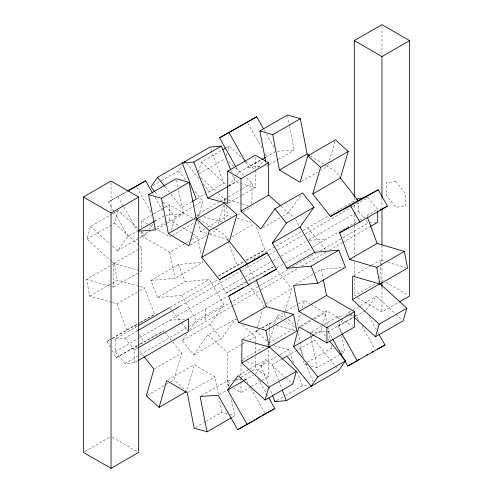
<?xml version="1.0" encoding="UTF-8"?>
<svg xmlns="http://www.w3.org/2000/svg" width="493" height="493" viewBox="0 0 493 493"><rect width="100%" height="100%" fill="white"/><g stroke="black" fill="none" stroke-linecap="round" stroke-linejoin="round"><path stroke-width="0.37" stroke-dasharray="2.46 1.85" d="M112.145 286.673L113.612 287.086L113.883 263.441L112.194 261.925M139.938 271.889L141.257 271.125L141.522 247.48L139.839 245.964M269.443 344.761L269.616 329.503M269.622 328.739L269.683 323.402L273.35 324.443M224.198 220.408L224.481 204.447M224.531 201.409L224.574 199.129L218.411 193.509M251.855 203.683L252.219 183.168L246.056 177.548M380.041 278.379L380.245 266.984M380.294 263.94L380.362 260.144L384.774 261.432M171.558 230.268L175.114 216.994L194.199 205.969M198.605 216.519L202.759 201.033L194.199 190.384M314.645 334.525L321.226 330.723L322.41 326.298M322.607 325.565L326.563 310.812L339.893 318.509M111.634 261.413L86.934 239.111L90.533 226.447L111.591 214.289M86.934 239.111L114.573 223.15L118.178 210.486L137.824 228.228M170.677 381.779L173.967 379.875L181.566 353.148L171.774 340.768M217.228 227.692L216.612 229.855L209.371 234.039M218.251 224.081L223.594 205.298M218.313 394.166L214.942 376.88L194.328 364.672L186.73 391.405L173.967 379.875M198.5 171.81L201.372 162.024L221.776 150.248M226.145 155.85L226.762 153.754M227.988 149.558L229.017 146.07L243.024 158.838M266.83 340.977L256.311 331.382L257.389 327.691M257.605 326.958L262.368 310.726M263.453 307.04L264.1 304.828L249.248 285.878M269.264 342.259L273.806 326.767M274.675 323.821L276.838 316.444L285.398 311.502M262.233 327.962L283.956 315.421L285.034 311.73M285.25 310.997L291.745 288.867L276.893 269.917M328.332 164.175L327.685 166.387L320.444 170.566M329.41 160.484L335.043 141.306M297.125 325.559L300.588 313.758M302.32 307.86L304.483 300.483L310.282 303.965M161.396 180.746L178.509 170.868L182.046 165.833M236.585 319.963L235.451 318.953L221.449 338.87L193.804 354.831L182.318 340.54L186.693 334.316M189.756 329.959L196.319 320.623L223.964 304.662L209.389 279.42L185.14 281.583L157.495 297.544L150.864 280.455L178.509 264.494L202.759 262.325L202.148 259.349M182.318 340.54L209.963 324.579L223.964 304.662M300.785 195.376L288.534 212.803L282.612 216.224M193.804 354.831L207.806 334.913L235.451 318.953M112.429 246.217L117.482 250.783L128.02 236.406L137.233 231.088M139.858 237.86L145.121 234.822L147.321 231.827M149.077 229.43L154.346 222.244M154.784 221.647L155.659 220.451L154.161 217.801M255.282 374.082L265.819 359.711L284.905 376.942M228.709 185.96L236.264 175.89M236.708 175.298L238.932 172.34L261.308 159.418M258.129 167.632L263.022 161.119M341.674 333.089L337.945 326.452L342.832 319.939M345.944 315.791L348.613 312.235L352.563 309.955M366.034 309.9L376.258 296.281L395.306 313.647M113.741 211.244L108.478 201.97L126.911 191.333M108.478 201.97L127.194 191.45M152.836 185.688L160.736 181.128M226.386 147.586L229.017 146.07M112.25 213.907L118.178 210.486M198.999 173.844L225.326 158.647M141.781 227.63L141.781 220.735L152.966 214.276M153.625 213.894L163.497 208.2M164.157 207.818L169.426 204.78L194.088 219.015M154.629 221.326L165.161 215.244L183.143 213.999L178.454 189.953M245.514 161.944L248.497 167.256L261 160.034M266.269 156.996L276.142 151.296L294.198 150.236L289.637 126.233M191.685 201.822L181.744 207.559L170.806 193.952M196.88 198.815L223.964 183.18L210.511 148.516M141.781 231.457L141.781 236.048L150.334 231.112M153.625 229.214L169.426 220.094L179.421 225.862M194.858 205.593L202.759 201.033M228.869 185.953L235.451 182.157L255.362 187.488L255.362 156.7M228.925 186.169L240.109 179.711M117.482 250.783L139.199 238.242M156.817 229.196L166.689 223.495M167.349 223.119L183.143 213.999M268.525 165.056L266.553 166.196L265.049 166.283M269.184 164.674L277.738 159.738M278.397 159.356L294.198 150.236M197.385 216.902L196.972 214.726L220.007 201.427M220.667 201.045L224.617 198.765L241.515 203.714M224.574 199.129L227.865 197.231M228.524 196.849L241.687 189.25M242.346 188.868L252.219 183.168M113.883 263.441L139.55 248.62M140.209 248.244L141.522 247.48M111.745 302.357L89.738 296.108L86.472 279.383L111.486 264.938M112.145 264.562L114.117 263.422L141.257 271.125M171.749 235.765L169.777 236.905L156.447 229.202M172.408 235.383L194.79 222.46M228.376 203.073L241.539 195.468M242.199 195.092L255.362 187.488M198.352 221.986L200.146 231.427L206.727 227.624M207.387 227.248L227.791 215.466L230.73 216.328M89.738 296.108L111.461 283.567M112.121 283.192L117.383 280.147L139.39 286.396M141.781 236.048L169.777 252.219L185.571 243.098M186.231 242.716L188.862 241.194M191.5 239.678L197.422 236.258L201.23 254.881M237.977 214.708L242.587 212.045M243.246 211.663L251.8 206.727M113.612 287.086L139.279 272.265M190.286 245.058L206.74 235.555M301.352 181.584L317.806 172.088M209.698 234.224L227.328 239.388L229.307 238.248M231.938 236.726L253.661 224.186M112.478 302.566L116.878 303.817L139.254 290.895M139.913 290.519L144.523 287.857L154.592 314.435L140.117 322.798M150.864 280.455L175.114 278.286L202.759 262.325M262.861 227.624L281.953 216.606M157.495 297.544L181.744 295.381L209.389 279.42M218.399 275.951L244.725 260.754M218.424 276L245.828 261.037M246.488 260.655L264.92 250.019L256.052 226.299M110.229 347.257L106.895 341.384L111.504 338.722M112.164 338.34L139.217 322.86M112.244 338.451L139.457 323.18M137.744 360.833L134.441 362.737L124.865 363.594L115.288 351.682L115.288 338.913L137.757 325.941M170.147 307.244L217.974 279.63M253.864 258.905L302.388 230.89M303.053 230.508L328.837 215.62M329.497 215.238L355.915 199.985M115.288 338.913L124.865 338.056L137.529 330.748M180.185 306.116L240.837 271.101M241.502 270.719L268.827 254.943M269.492 254.554L277.491 249.939M278.157 249.557L304.816 234.163M305.487 233.774L352.138 206.838M352.803 206.456L368.135 197.607L377.712 209.519L358.559 220.574M115.288 351.682L139.081 337.945M139.741 337.563L244.571 277.041M245.237 276.653L272.481 260.926M273.147 260.544L280.455 256.323M281.121 255.935L307.706 240.59M309.025 239.826L358.559 211.232L358.559 202.715M219.286 280.634L226.269 293.064L247.332 280.899M247.985 280.523L274.108 266.368L247.776 281.565M112.077 350.517L116.151 357.696L139.186 344.391M139.846 344.015L163.849 330.748L140.154 344.428M116.151 357.696L139.494 344.81M134.441 362.737L134.441 349.968L137.744 348.064M189.959 317.917L227.821 296.059M249.754 283.395L251.085 282.625M255.738 279.938L259.725 277.639M277.004 267.662L284.319 263.441M284.979 263.059L312.235 247.32M312.901 246.938L357.9 220.956M124.865 363.594L139.525 355.126M140.197 354.744L258.831 286.248M259.497 285.866L288.159 269.32M292.152 267.009L316.149 253.155M320.148 250.851L342.142 238.15M342.808 237.768L368.135 223.144L364.783 218.972M189.959 330.686L233.14 305.759M233.799 305.37L260.39 290.026M261.056 289.637L298.277 268.149M301.599 266.232L326.859 251.646M329.497 250.124L342.05 242.876M342.709 242.494L369.787 226.866M295.553 284.251L321.226 269.431L343.96 267.397M266.078 303.688L291.745 288.867M154.58 368.727L181.566 353.148M286.051 311.12L297.901 304.28M298.561 303.904L304.483 300.483M168.002 379.875L194.328 364.672M243.357 338.605L259.152 329.484M261.789 327.962L269.683 323.402M256.311 331.382L258.942 329.86M354.036 275.34L371.149 265.462M371.808 265.08L380.362 260.144M146.982 395.46L165.414 384.817M166.067 384.435L170.017 382.155M229.042 385.668L227.717 384.897L227.717 352.569L242.199 344.206M242.852 343.831L246.802 341.55M249.433 340.028L255.362 336.608L242.279 325.004M269.049 342.999L296.694 327.038M242.95 359.083L265.992 345.784M266.645 345.408L268.623 344.268L270.836 344.86M300.231 326.015L312.741 318.792M313.394 318.416L326.563 310.812M84.716 451.631L111.042 436.428M301.396 326.539L311.927 320.462M314.559 318.94L325.09 312.864L327.66 326.366M374.717 284.196L354.313 295.979L354.313 277.516M378.008 282.298L381.958 280.018L383.271 280.776M187.956 392.465L214.942 376.88M321.516 326.132L310.325 332.59L328.381 331.536L356.026 315.575L358.263 319.556M324.147 324.61L337.97 316.629L343.991 316.278M201.471 395.731L227.797 380.534L233.793 380.115M238.834 375.29L265.819 359.711M353.222 309.579L359.804 305.777M360.457 305.395L376.258 296.281M246.876 361.807L260.889 365.56L279.321 354.923M279.975 354.541L288.534 349.599L293.477 362.337M227.717 384.897L231.007 382.999M236.27 379.961L240.22 377.681M240.88 377.299L251.412 371.217M252.071 370.841L255.362 368.937L268.623 376.597L268.623 348.884M219.453 394.486L226.694 390.302M244.466 380.041L245.779 379.283L248.034 383.258M244.75 380.165L253.303 375.222M337.945 326.452L355.059 316.568M355.718 316.192L364.931 310.867M281.651 359.181L272.376 364.537L278.416 380.097M287.61 355.736L314.596 340.158L335.037 365.59M233.682 388.342L240.978 392.557L250.851 386.857M251.51 386.475L261.382 380.775M262.042 380.399L268.623 376.597M357.604 297.877L381.958 311.94L398.412 302.437M307.441 362.182L331.789 348.12L334.655 348.958M195.505 427.4L205.384 421.7M206.037 421.318L221.838 412.197L228.974 414.225M311.299 366.176L317.024 367.852L339.4 354.929M342.037 353.413L344.669 351.891L341.674 336.14M232.055 417.368L234.693 415.845L231.316 398.566M276.863 400.501L284.763 395.941M285.422 395.565L302.536 385.68L308.661 385.132M139.889 322.49L154.592 314.435M106.895 341.384L111.578 338.82M246.069 260.039L264.92 250.019M226.269 293.064L246.463 282.329M365.19 197.872L368.135 197.607M369.608 223.009L376.239 222.417M309.179 240.461L326.859 238.883M169.481 320.395L186.422 318.879M234.539 380.066L241.287 379.598M244.281 379.388L245.779 379.283M248.497 167.256L259.78 166.591M349.254 315.97L356.026 315.575M273.781 345.648L288.534 349.599M240.978 360.223L243.191 360.821M140.123 286.606L144.523 287.857M276.283 325.275L296.09 330.902M86.472 279.383L111.412 286.464M229.689 414.428L234.693 415.845M242.248 203.929L248.127 205.649M237.343 218.263L251.301 222.349M387.714 262.294L405.345 267.459M196.972 214.726L199.911 215.589M203.584 216.661L223.421 222.472M200.146 231.427L208.964 234.009M341.094 350.843L344.669 351.891M307.01 364.919L304.144 364.08L303.577 361.079M385.908 282.298L408.284 295.221M194.753 219.403L196.756 220.556M182.09 227.402L192.757 233.565M193.422 233.947L197.422 236.258M340.558 318.897L353.228 326.212M141.781 220.735L149.114 224.968M149.78 225.356L153.779 227.667M112.361 437.192L137.368 451.631M198.574 219.175L214.036 228.333M214.677 228.715L223.477 233.922L229.374 241.385M310.294 155.942L325.75 165.223M326.391 165.611L334.544 170.51L340.423 178.004M310.923 304.347L325.09 312.864M276.838 316.444L281.99 319.538M284.566 321.085L294.869 327.272M281.139 206.247L294.062 217.703M207.806 334.913L227.717 352.569M141.756 231.778L145.121 234.822M114.573 223.15L139.279 245.452M285.465 377.453L292.207 383.536M90.533 226.447L110.179 244.189M245.822 161.396L254.789 169.567M228.684 161.71L234.853 167.33M235.407 167.842L243.813 175.508M395.867 314.158L402.029 319.778M201.372 162.024L227.704 186.04M201.045 177.671L216.168 191.463M348.613 312.235L349.734 313.258M350.295 313.77L353.654 316.839M283.956 315.421L286.168 317.443M288.387 319.464L294.475 325.016M358.559 211.232L364.302 218.381M307.706 227.821L325.898 250.456M186.564 163.208L199.881 179.766M203.208 183.907L209.389 191.598M321.226 330.723L325.978 336.639M327.882 339.005L329.306 340.78M178.509 170.868L186.114 180.327M335.511 366.182L338.364 369.732M165.106 186.853L170.331 193.361M155.141 192.153L157.994 195.696M163.226 202.204L175.114 216.994M209.963 324.579L221.449 338.87M169.962 308.217L180.974 321.917M181.455 322.514L188.153 330.852M124.865 338.056L134.441 349.968M164.779 331.931L171.311 340.182M136.204 346.708L138.071 349.069M139.938 351.423L143.666 356.143M295.535 219.33L300.021 227.094M181.744 295.381L196.319 320.623M152.762 193.392L153.514 194.717M155.018 197.366L163.282 211.935M257.907 378.716L266.177 393.285M266.553 393.95L268.056 396.6M136.875 187.334L151.154 212.501M251.042 388.558L264.944 413.06M117.975 196.769L123.614 206.703M123.989 207.368L137.516 231.205M114.117 211.904L128.02 236.406M134.54 325.423L137.874 331.296M139.722 334.556L143.796 341.735M264.205 130.053L264.951 131.378M266.442 134.034L274.274 147.974M368.949 316.463L376.405 329.737M377.897 332.393L378.642 333.718M247.924 123.188L262.473 149.077M265.08 153.724L266.571 156.38M361.991 326.193L375.05 349.426M236.32 167.694L238.932 172.34M328.381 331.536L332.109 338.173M247.295 265.333L253.913 277.103M231.057 170.837L231.605 172.248M232.702 175.083L235.451 182.157M300.021 348.576L303.589 357.77M305.783 363.433L312.919 381.829M297.045 371.531L302.536 385.68M278.687 380.806L281.706 388.589M260.889 365.56L268.851 386.074M269.123 386.783L272.142 394.566M178.509 264.494L185.14 281.583M116.878 303.817L126.947 330.396M227.328 239.388L227.871 240.824M228.136 241.545L237.275 265.98M321.226 269.431L323.057 278.366M169.777 252.219L175.114 278.286M227.797 380.534L228.968 386.543M229.701 390.302L229.997 391.806M176.543 180.185L178.306 189.201M219.638 400.926L221.838 412.197M114.117 263.422L117.383 280.147M337.97 316.629L338.537 319.63M338.685 320.382L341.107 333.139M287.641 115.726L289.49 125.481M327.802 327.118L330.224 339.868M331.222 345.118L331.789 348.12M310.467 333.342L310.898 335.591M311.04 336.343L317.024 367.852M265.838 162.444L266.263 164.699M298.302 333.323L302.72 356.581M224.617 198.765L225.165 201.668M226.133 206.752L227.791 215.466M381.958 26.191L381.958 54.649M381.958 198.1L381.958 207.713M381.958 245.791L381.958 263.478M381.958 263.866L381.958 281.941M381.958 287.327L381.958 311.94M354.313 197.52L354.313 201.372M354.313 205.217L354.313 209.833M354.313 214.443L354.313 225.215M354.313 225.985L354.313 257.519M354.313 262.134L354.313 276.752M255.362 336.608L255.362 341.994M255.362 342.764L255.362 353.543M255.362 356.624L255.362 368.937M240.978 364.074L240.978 377.163M240.978 377.928L240.978 381.009M240.978 381.779L240.978 392.557M205.224 309.105L205.224 321.874M169.426 204.78L169.426 220.094M111.042 182.601L111.042 211.059M395.78 181.646L386.204 182.502L386.204 195.271L395.78 207.183L405.357 206.327L405.357 193.558L395.78 181.646"/><path stroke-width="0.74" d="M268.808 397.925L274.817 408.518L247.172 424.479L227.637 390.043L238.174 375.672L265.123 400.002L268.722 387.338L241.773 363.008L242.038 339.363L269.178 347.072L296.823 331.111L293.557 314.38L266.417 306.677L238.772 322.638L228.703 296.053L243.185 287.69M354.214 317.344L375.506 336.762L379.197 324.184L352.304 299.658L352.717 276.105L379.906 284.06L407.551 268.106L404.377 251.399L377.188 243.443L349.543 259.404L339.603 232.813L348.816 227.489M282.249 358.836L286.951 356.119L311.2 386.284L317.831 376.849L293.581 346.684L298.918 326.773L326.914 342.937L354.559 326.976L354.559 311.662L326.563 295.498L323.359 279.858M228.703 296.053L276.4 269.11L267.144 252.798L219.447 279.741L201.729 257.346L229.374 241.385L236.973 214.652L224.21 203.128L196.565 219.089L188.967 245.816L168.353 233.608L161.464 198.291L148.609 194.643L155.498 229.96L138.268 231.155M144.129 356.729L153.921 369.109L146.322 395.836L159.085 407.366L166.683 380.633L187.297 392.841L194.193 428.158L207.048 431.806L231.396 417.75M201.729 257.346L209.328 230.613L236.973 214.652M241.773 363.008L269.418 347.047L296.367 371.377L292.768 384.041L265.123 400.002M339.603 232.813L359.798 222.078L387.443 206.117L378.254 189.768L350.609 205.729L330.415 216.464L312.778 193.965L340.423 178.004L348.212 151.45L335.474 139.833L307.829 155.794L300.04 182.348L279.426 169.968L272.728 134.706L259.854 130.935L265.696 161.698M312.778 193.965L320.567 167.404L348.212 151.45M352.304 299.658L379.949 283.697L406.842 308.224L403.151 320.801L375.506 336.762M230.786 170.128L221.449 146.076L209.963 147.099L157.495 177.394L150.864 186.829L154.666 191.561M184.259 162.69L185.14 161.433M354.559 311.662L326.914 327.623L298.918 311.459L293.581 285.392L317.831 283.222L345.476 267.261L338.845 250.173L311.2 266.134L286.951 268.297L272.376 243.049L300.021 227.094L314.016 207.177L302.536 192.886L274.891 208.847L260.889 228.764L240.978 211.109L240.978 178.78L268.623 162.819L268.623 195.148L280.566 205.741M272.376 243.049L286.371 223.138L314.016 207.177M329.786 341.372L345.476 360.888L338.845 370.323L286.371 400.618L274.891 401.641L272.419 395.275M83.397 197.021L111.042 181.06L138.687 197.021L138.687 452.389L111.042 468.35L83.397 452.389L83.397 197.021L111.042 212.982L138.687 197.021M354.313 196.756L354.313 40.611L381.958 24.65L409.603 40.611L409.603 295.979L399.071 302.061M127.564 190.951L145.62 180.808L152.386 192.732M235.944 167.028L219.533 137.824L256.742 116.779L263.459 128.728M127.853 191.068L145.62 180.808M219.533 137.824L256.742 116.779M192.276 201.477L196.319 199.141L182.318 163.06L193.804 162.037L221.449 146.076M354.313 40.611L381.958 56.572L409.603 40.611M222.435 149.866L225.726 147.968M148.609 194.643L176.254 178.682L189.102 182.33L195.998 217.647L197.933 218.793M259.854 130.935L287.499 114.98L300.373 118.745L307.071 154.007L309.647 155.554M161.464 198.291L189.102 182.33M272.728 134.706L300.373 118.745M193.804 162.037L207.806 198.118L227.717 203.449L227.717 171.12L255.362 155.159L268.623 162.819M138.176 230.829L153.97 221.708M261.66 159.652L265.61 157.372M207.806 198.118L228.21 186.336M168.353 233.608L195.998 217.647M279.426 169.968L307.071 154.007M240.978 211.109L268.623 195.148M138.422 325.559L169.481 307.626M356.575 199.603L358.559 198.463L362.977 198.069M219.447 279.741L267.144 252.798M330.415 216.464L358.06 200.503L378.254 189.768M138.194 330.359L179.52 306.504M138.404 347.682L188.634 318.681L188.634 331.45L138.404 360.451M286.951 268.297L314.596 252.336L338.845 250.173M370.446 226.484L377.712 222.288L377.712 210.936M238.772 322.638L265.912 330.341L293.557 314.38M298.918 311.459L326.563 295.498M349.543 259.404L376.732 267.36L404.377 251.399M159.085 407.366L186.077 391.781M293.581 346.684L313.986 334.907M227.637 390.043L244.09 380.541M268.722 387.338L296.367 371.377M379.197 324.184L406.842 308.224M340.059 354.553L341.378 353.789M274.891 401.641L276.203 400.883M317.831 376.849L345.476 360.888M344.792 360.74L347.775 366.052L353.697 362.632M355.015 361.868L356.334 361.11M357.647 360.352L359.625 359.212M366.207 355.41L367.519 354.652M372.129 351.99L373.447 351.232M207.048 431.806L200.152 396.495L218.134 395.244L237.675 429.68L252.157 421.324M253.47 420.56L254.789 419.802M256.101 419.044L260.711 416.382M262.029 415.624L274.817 408.518M347.775 366.052L384.984 345.001L379.018 334.383M263.7 276.068L276.4 269.11M237.675 429.68L247.172 424.479M380.035 210.049L387.443 206.117M377.336 349.075L384.984 345.001M227.717 171.12L240.978 178.78M196.565 219.089L209.328 230.613M307.829 155.794L320.567 167.404M274.891 208.847L286.371 223.138M157.495 177.394L164.625 186.268M229.374 241.385L247.092 263.78M340.423 178.004L358.06 200.503M300.021 227.094L314.596 252.336M239.499 268.759L248.755 285.071M350.609 205.729L359.798 222.078M229.103 132.74L245.138 161.279M342.05 333.749L357.339 360.962M332.485 338.833L344.046 359.409M311.2 266.134L317.831 283.222M282.255 390.006L286.371 400.618M256.348 280.092L266.417 306.677M367.248 216.852L377.188 243.443M265.912 330.341L269.178 347.072M376.732 267.36L379.906 284.06M381.958 56.572L381.958 197.329M381.958 208.866L381.958 245.021M381.958 281.941L381.958 286.556M326.914 327.623L326.914 342.937M111.042 212.982L111.042 468.35"/></g></svg>
